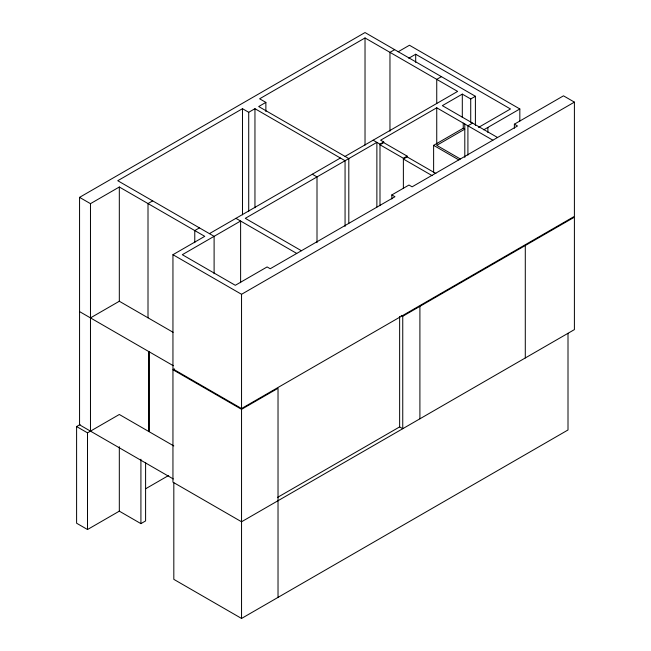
<?xml version="1.0" encoding="UTF-8"?>
<svg xmlns="http://www.w3.org/2000/svg" width="651" height="651" viewBox="0 0 651 651"><rect width="100%" height="100%" fill="white"/><g stroke="black" fill="none" stroke-linecap="round" stroke-linejoin="round"><path stroke-width="0.98" d="M173.272 478.941L79.56 424.834L79.56 197.359L365.024 32.55L475.401 96.275L475.401 125.537M345.063 226.442L345.063 160.724L254.956 108.701L248.715 112.297L242.481 108.701L117.758 180.709L214.106 236.337L214.106 273.737M345.063 156.403L457.629 91.417L365.024 37.953L259.627 98.797L265.868 102.394L265.868 111.5M79.56 197.359L90.473 203.657L119.32 187.008L204.756 236.337L172.946 254.696L172.946 368.938L241.545 408.543L574.402 216.368L574.402 102.126L563.489 95.827L514.38 124.178L514.38 128.223M265.868 102.394L258.691 106.536L348.806 158.567L348.806 223.269M394.644 49.655L389.965 52.349L389.965 131.209M398.127 51.779L409.455 45.245L519.832 108.969L519.832 121.11M152.684 200.866L148.005 203.568L148.005 317.81M408.779 58.232L415.688 54.245L510.482 108.969L478.501 127.433M441.411 76.655L436.74 79.357L436.74 103.623M199.45 227.874L194.771 230.576L194.771 242.701M209.427 233.636L340.392 158.022M492.864 140.201L436.74 107.797L380.615 140.201L383.732 141.999L383.732 142.618L407.119 156.118L407.119 156.875L435.869 173.475M475.401 96.275L470.722 98.976L462.308 94.118L442.346 105.641L497.543 137.499M373.129 140.201L379.989 144.164L383.732 141.999M383.732 142.618L379.989 144.774L403.376 158.274L407.119 156.118M90.473 317.9L119.32 301.25L173.117 332.311M407.119 156.875L403.376 159.031L432.126 175.632M433.623 172.621L433.623 145.352L463.243 128.247L464.798 129.15L436.74 145.352L460.412 159.023M472.593 123.104L467.914 125.798L467.914 155.117M483.717 129.826L519.832 108.969M391.837 198.97L391.837 194.926L408.983 185.03L412.107 186.829L517.496 125.985L514.38 124.178M172.946 254.696L241.545 294.301L574.402 102.126M401.195 315.361L402.749 316.264L574.402 217.165L574.402 329.609L241.545 521.777L172.946 482.171L172.946 369.727L174.427 368.873M145.596 462.576L145.596 520.93L140.917 523.632L119.32 511.157L87.511 529.523L76.598 523.217L76.598 426.543L80.122 424.517M76.598 426.543L87.511 432.85L119.32 414.484L173.801 445.943M172.946 369.727L241.545 409.333L278.026 388.273L278.026 597.39M145.865 488.632L168.699 475.442M277.546 497.397L399.633 426.91L402.749 428.708L402.749 316.264M173.817 482.676L173.817 579.349L241.545 618.45L568.006 429.969L568.006 333.296M433.623 145.352L458.882 159.934M391.837 194.926L394.954 196.732L270.23 268.741L267.113 266.934L235.312 285.301L182.304 254.696L240.61 221.031L240.61 282.705M312.325 174.224L317.004 176.926L317.004 242.644M301.413 250.733L245.289 218.329L376.872 142.366L376.872 207.067M235.931 218.329L296.734 253.434M79.56 311.601L173.272 365.699M525.292 245.517L525.292 357.96M487.876 127.425L487.876 132.478M470.722 98.976L470.722 122.233M464.798 123.999L464.798 157.436M463.243 123.104L463.243 128.247M462.308 94.118L462.308 117.367M436.74 107.797L436.74 144.196M419.903 306.361L419.903 418.805M415.688 54.245L415.688 62.341M403.376 158.274L403.376 188.521M399.633 316.492L399.633 426.91M379.989 144.164L379.989 205.651M365.024 37.953L365.024 145.116M254.956 108.701L254.956 207.775M248.715 112.297L248.715 211.38M242.481 108.701L242.481 214.854M241.545 294.301L241.545 408.543M241.545 409.333L241.545 618.45M149.046 351.41L149.046 431.646M148.941 351.719L148.941 431.589M140.917 459.24L140.917 523.632M119.32 187.008L119.32 301.25M119.32 446.708L119.32 511.157M90.473 203.657L90.473 431.141M87.511 432.85L87.511 529.523"/></g></svg>
